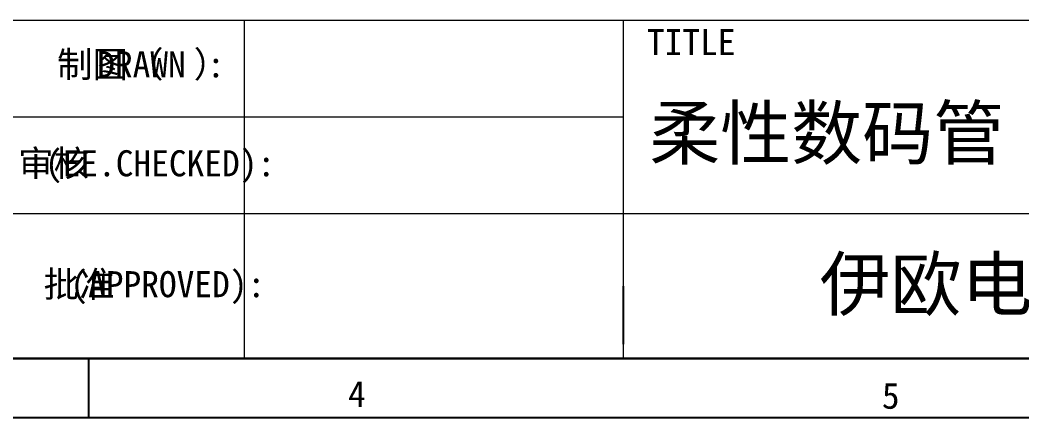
# Model space of a CAD drawing. Header units: millimetres. Extents: x -366 to 289, y -244 to 75.
# Drawn here: x 115.2 to 212.2, y -182.2 to -143.8 of the extents above; entities that cross this region are included whole.
import ezdxf
from ezdxf.enums import TextEntityAlignment as Align

# ---------------------------------------------------------------- set-up
doc = ezdxf.new("R2010")
doc.units = ezdxf.units.MM
doc.header["$MEASUREMENT"] = 0
doc.layers.add('housing', color=7, linetype='Continuous', lineweight=9)
doc.layers.add('LCD', color=4, linetype='Continuous', lineweight=0)
doc.styles.add('宋体', font='', dxfattribs={"height": 2.5})
doc.styles.get('宋体').set_extended_font_data('SimSun')

msp = doc.modelspace()

# ---------------------------------------------------------------- linework, layer by layer
at = {"color": 142}
for p, q in [((173.615, -175.105), (173.615, -169.482)), ((277.17, -176.502), (-33.494, -176.502)), ((-33.494, -176.502), (277.17, -176.502)), ((121.838, -182.126), (121.838, -176.502)), ((277.17, -176.502), (197.421, -176.502)), ((282.908, -182.241), (-39.233, -182.241))]:
    msp.add_line(p, q, dxfattribs=at)
at = {"layer": 'LCD', "color": 142}
for p, q in [((-33.494, -143.755), (277.17, -143.755)), ((136.858, -143.755), (136.858, -176.502)), ((173.615, -176.502), (173.615, -143.755)), ((112.604, -153.111), (173.615, -153.111)), ((112.604, -162.468), (173.615, -162.468)), ((173.615, -162.468), (277.17, -162.468))]:
    msp.add_line(p, q, dxfattribs=at)

# ---------------------------------------------------------------- texts
at = {"color": 142, "style": '宋体'}
msp.add_text('TITLE', height=2.52, dxfattribs=at).set_placement((175.868, -147.149))
for s, p in [('4', (147.792, -181.193)), ('5', (199.472, -181.353))]:
    msp.add_text(s, height=2.52, dxfattribs=at).set_placement(p, align=Align.CENTER)
at = {"layer": 'housing', "color": 4, "style": '宋体'}
for s, height, p in [('制图（', 2.52, (118.755, -149.297)), ('）', 2.52, (131.982, -149.297)), ('DRAWN', 2.52, (122.647, -149.297)), (':', 2.52, (133.279, -149.297)), ('柔性数码管', 5.04, (176.085, -157.19)), ('审核', 2.52, (114.988, -158.868)), ('(EE.CHECKED):', 2.52, (117.583, -158.868)), ('伊欧电子有限公司', 5.04, (192.571, -171.816)), ('批准', 2.52, (117.453, -170.563)), ('(APPROVED):', 2.52, (120.048, -170.563))]:
    msp.add_text(s, height=height, dxfattribs=at).set_placement(p)

doc.saveas('drawing.dxf')
